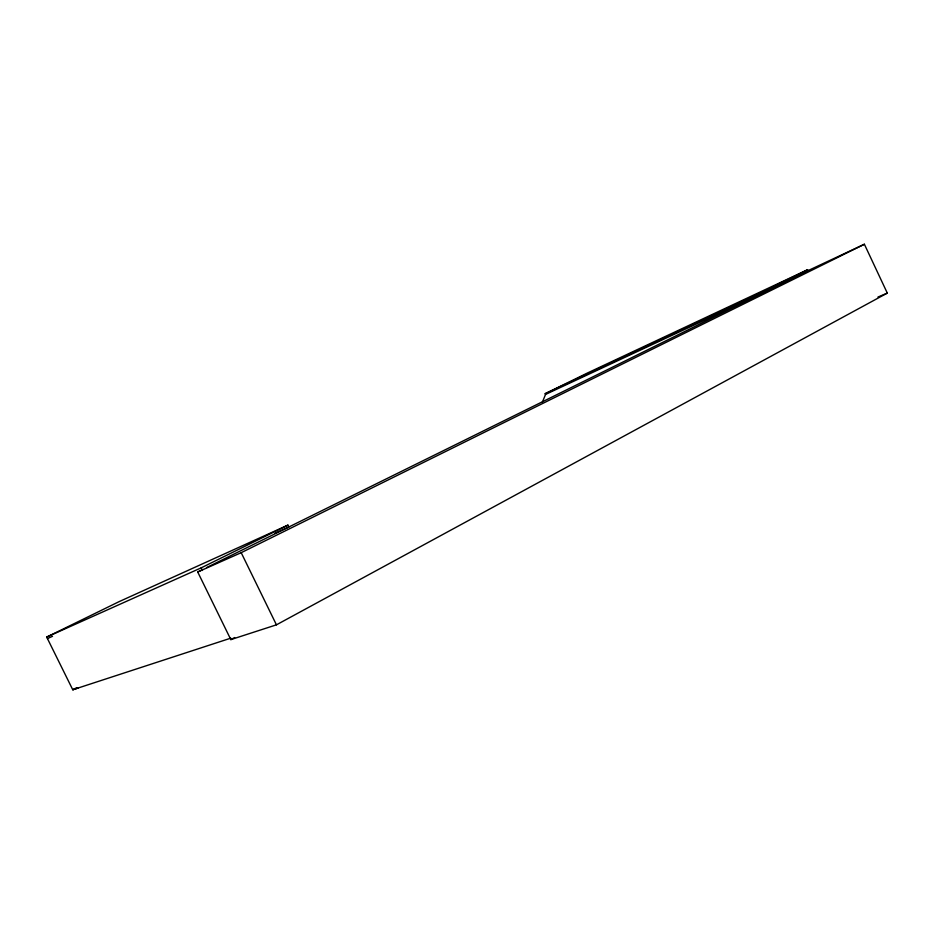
<?xml version="1.0" encoding="UTF-8"?>
<svg xmlns="http://www.w3.org/2000/svg" width="934" height="934" viewBox="0 0 934 934"><rect width="100%" height="100%" fill="white"/><g stroke="black" fill="none" stroke-linecap="round" stroke-linejoin="round"><path stroke-width="1.4" d="M542.304 402.367L545.538 394.428L763.708 292.505L763.276 291.606L807.536 269.774L807.957 270.662L206.776 567.51M201.604 570.067L197.716 571.993L230.838 639.615L276.441 624.834L887.3 293.101L864.382 244.241L807.957 270.662M230.838 639.615L234.691 637.548M76.623 687.739L72.759 689.759L46.7 637.07L119.143 601.624L287.941 525.118L288.851 527.01L275.075 533.209M197.716 571.993L241.194 552.683L864.382 244.241M46.7 637.07L201.172 567.86L287.941 525.118M545.538 394.428L545.187 393.681L587.544 372.946L807.536 269.774M545.187 393.681L763.276 291.606M47.447 638.576L52.538 636.311M877.96 297.059L887.3 293.101M230.78 638.167L72.759 689.759L78.106 688.031M201.172 567.86L202.445 570.464M241.194 552.683L276.441 624.834"/></g></svg>
